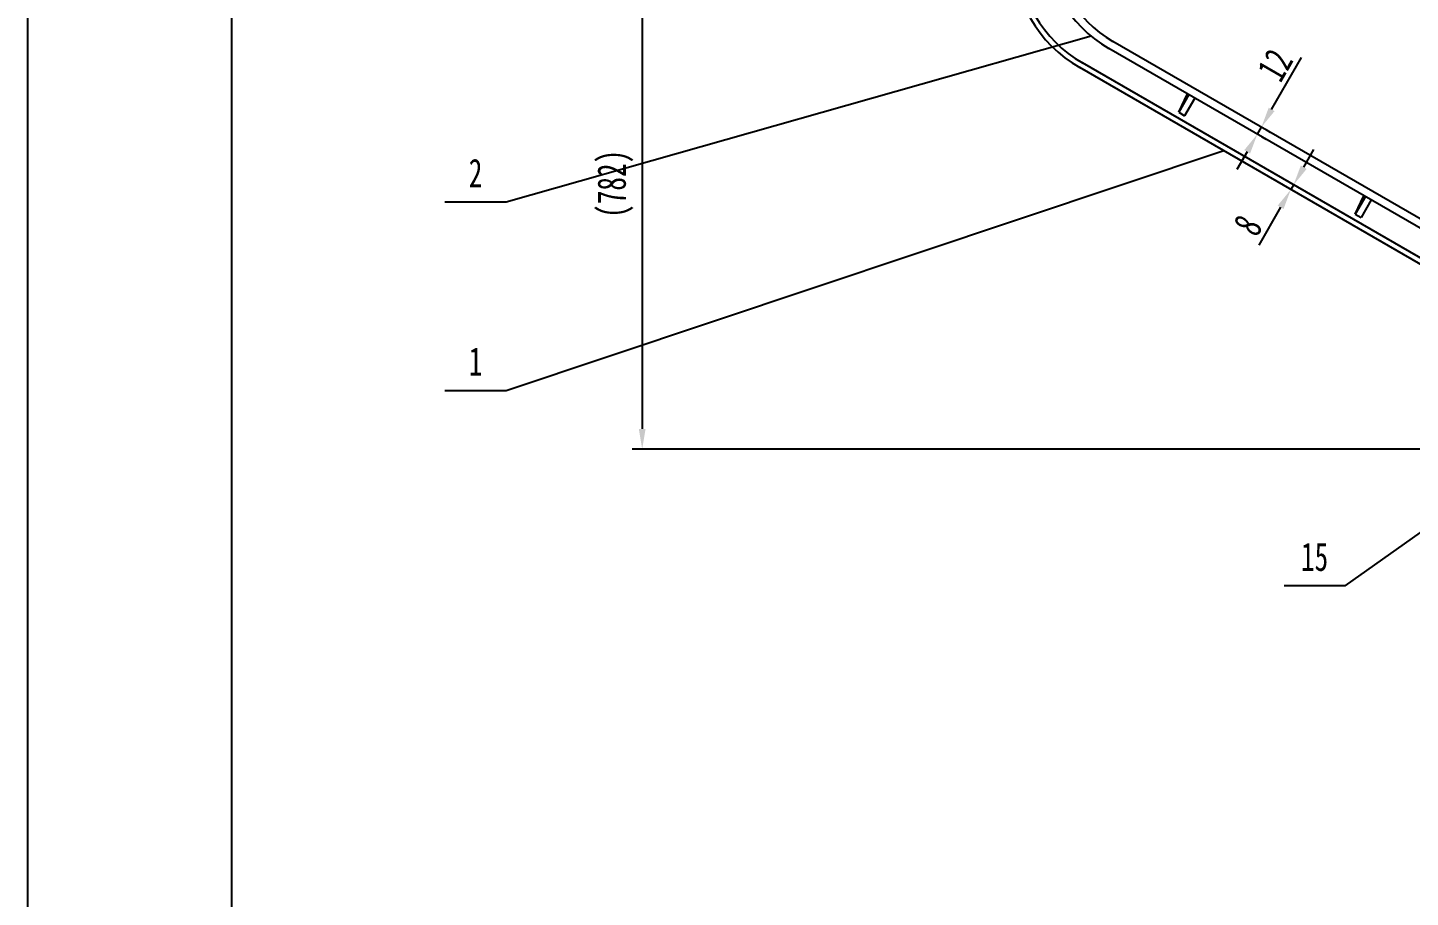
# Model space of a CAD drawing. Extents: x -96442 to 39066, y -106800 to -61725.
# Drawn here: x -96442 to -94406, y -67105 to -65825 of the extents above; entities that cross this region are included whole.
import ezdxf
from ezdxf.enums import TextEntityAlignment as Align

# ---------------------------------------------------------------- set-up
doc = ezdxf.new("R2010")
doc.units = 0
doc.header["$MEASUREMENT"] = 0
doc.layers.get('0').update_dxf_attribs({"linetype": 'CONTINUOUS'})
doc.layers.get('DEFPOINTS').update_dxf_attribs({"linetype": 'CONTINUOUS'})
for name, color, linetype in [('1', 5, 'CONTINUOUS'), ('2', 3, 'CONTINUOUS'), ('4', 2, 'CONTINUOUS'), ('8', 7, 'CONTINUOUS')]:
    doc.layers.add(name, color=color, linetype=linetype)
doc.styles.add('1', font='NSimSun.ttf', dxfattribs={"width": 0.7, "height": 3.5})
doc.styles.get("Standard").update_dxf_attribs({"font": 'NSimSun.ttf', "width": 0.7, "height": 30})
doc.dimstyles.get("Standard").update_dxf_attribs({"dimtxt": 0.18, "dimasz": 0.18, "dimexe": 0.18, "dimexo": 0.0625, "dimgap": 0.09, "dimtad": 0, "dimtih": 1, "dimtoh": 1, "dimdec": 4, "dimzin": 0, "dimdsep": 46, "dimtxsty": 'Standard', "dimcen": 0.09, "dimadec": 0, "dimazin": 0, "dimtfac": 1, "dimtdec": 4, "dimtofl": 0, "dimtmove": 0, "dimatfit": 3, "dimfxl": 1, "dimtolj": 1, "dimtzin": 0, "dimarcsym": 0})

# ---------------------------------------------------------------- blocks, each defined once
blk = doc.blocks.new('*D87')
at = {"color": 0, "linetype": 'ByBlock'}
blk.add_arc((-94034.3, -66287.4), 153.9, 39.3189, 140.6811, dxfattribs=at)
for points in [[(-94149.9, -66192.3), (-94156.8, -66187.6), (-94167.6, -66210.5)], [(-93911.9, -66187.6), (-93918.7, -66192.3), (-93901.1, -66210.5)]]:
    blk.add_solid(points, dxfattribs=at)
at = {"layer": 'DEFPOINTS', "color": 0, "linetype": 'ByBlock'}
for p in [(-94844.3, -65819.8), (-93224.3, -65819.8), (-93981.7, -66142.8), (-94063.8, -66270.4), (-94004.8, -66270.4)]:
    blk.add_point(p, dxfattribs=at)
at = {"color": 0, "linetype": 'ByBlock', "insert": (-94034.3, -66109.8), "char_height": 35, "attachment_point": 5}
blk.add_mtext('\\A1;120°', dxfattribs=at)
blk = doc.blocks.new('*D113')
at = {"color": 0, "linetype": 'ByBlock'}
for p, q in [((-94563.4, -66030.1), (-94548.4, -66004.1)), ((-94588.9, -66059.2), (-94595.4, -66055.5)), ((-94584.9, -66052.3), (-94591.4, -66048.6)), ((-94578.4, -66056.1), (-94582.4, -66063)), ((-94597.4, -66089), (-94629.7, -66144.9))]:
    blk.add_line(p, q, dxfattribs=at)
for points in [[(-94567.7, -66027.6), (-94559.1, -66032.6), (-94578.4, -66056.1)], [(-94601.7, -66086.5), (-94593.1, -66091.5), (-94582.4, -66063)]]:
    blk.add_solid(points, dxfattribs=at)
at = {"layer": 'DEFPOINTS', "color": 0, "linetype": 'ByBlock'}
for p in [(-94582.4, -66063), (-94582.4, -66063), (-94578.4, -66056.1)]:
    blk.add_point(p, dxfattribs=at)
at = {"color": 0, "linetype": 'ByBlock', "insert": (-94645.7, -66115.7), "char_height": 42, "attachment_point": 5, "rotation": 60}
blk.add_mtext('\\A1;8', dxfattribs=at)
blk = doc.blocks.new('*D112')
at = {"color": 0, "linetype": 'ByBlock'}
for p, q in [((-94610.7, -65945), (-94566.5, -65868.5)), ((-94631.7, -65981.4), (-94625.7, -65971)), ((-94625.2, -65985.1), (-94618.7, -65988.9)), ((-94619.2, -65974.7), (-94612.7, -65978.5)), ((-94646.7, -66007.4), (-94661.7, -66033.4))]:
    blk.add_line(p, q, dxfattribs=at)
for points in [[(-94615, -65942.5), (-94606.4, -65947.5), (-94625.7, -65971)], [(-94651, -66004.9), (-94642.4, -66009.9), (-94631.7, -65981.4)]]:
    blk.add_solid(points, dxfattribs=at)
at = {"layer": 'DEFPOINTS', "color": 0, "linetype": 'ByBlock'}
for p in [(-94631.7, -65981.4), (-94625.7, -65971), (-94625.7, -65971)]:
    blk.add_point(p, dxfattribs=at)
at = {"color": 0, "linetype": 'ByBlock', "insert": (-94605.8, -65879.5), "char_height": 42, "attachment_point": 5, "rotation": 60}
blk.add_mtext('\\A1;12', dxfattribs=at)
blk = doc.blocks.new('*D102')
at = {"color": 0, "linetype": 'ByBlock'}
for p, q in [((-95407.2, -65663.9), (-95552.5, -65663.9)), ((-95537.5, -65693.9), (-95537.5, -66415.4)), ((-94091.4, -66445.4), (-95552.5, -66445.4))]:
    blk.add_line(p, q, dxfattribs=at)
for points in [[(-95542.5, -65693.9), (-95532.5, -65693.9), (-95537.5, -65663.9)], [(-95542.5, -66415.4), (-95532.5, -66415.4), (-95537.5, -66445.4)]]:
    blk.add_solid(points, dxfattribs=at)
at = {"layer": 'DEFPOINTS', "color": 0, "linetype": 'ByBlock'}
for p in [(-95399.7, -65663.9), (-95537.5, -66445.4), (-94083.9, -66445.4)]:
    blk.add_point(p, dxfattribs=at)
at = {"color": 0, "linetype": 'ByBlock', "insert": (-95577, -66054.6), "char_height": 42, "attachment_point": 5, "rotation": 90}
blk.add_mtext('\\A1;(782)', dxfattribs=at)

msp = doc.modelspace()

# ---------------------------------------------------------------- linework, layer by layer
at = {"layer": '1'}
msp.add_lwpolyline([(-96142.4161, -71697.101), (-89434.4161, -71697.101), (-89434.4161, -61845.101), (-96142.4161, -61845.101)], close=True, dxfattribs=at)
at = {"layer": '2'}
for p, q in [((-94063.8296, -66309.2562), (-94850.3296, -65855.1702)), ((-94063.8296, -66295.3998), (-94844.3296, -65844.7779)), ((-94263.8296, -66246.9023), (-94893.3296, -65883.4604)), ((-94100.8296, -66331.7728), (-94889.3296, -65876.5321))]:
    msp.add_line(p, q, dxfattribs=at)
at = {"layer": '2', "ltscale": 10}
for p, q in [((-94747.4835, -65949.1894), (-94734.5295, -65922.0274)), ((-94732.4835, -65923.2087), (-94747.4835, -65949.1894)), ((-94723.8233, -65928.2087), (-94738.8233, -65954.1894)), ((-94747.4835, -65949.1894), (-94738.8233, -65954.1894)), ((-94487.6759, -66099.1894), (-94474.7219, -66072.0274)), ((-94472.6759, -66073.2087), (-94487.6759, -66099.1894)), ((-94464.0157, -66078.2087), (-94479.0157, -66104.1894)), ((-94487.6759, -66099.1894), (-94479.0157, -66104.1894))]:
    msp.add_line(p, q, dxfattribs=at)
at = {"layer": '2'}
for centre, radius in [((-94754.3296, -65688.8933), 192), ((-94754.3296, -65688.8933), 180), ((-94794.3296, -65711.9873), 198), ((-94794.3296, -65711.9873), 190)]:
    msp.add_arc(centre, radius, 180, 240, dxfattribs=at)
at = {"layer": '4'}
msp.add_line((-94502.4252, -66646.7322), (-94100.8296, -66361.5008), dxfattribs=at)
at = {"layer": '8'}
for p, q in [((-94876.3478, -65837.1349), (-95737.8857, -66081.7426)), ((-94681.0322, -66006.0303), (-95737.8857, -66359.383)), ((-95737.8857, -66081.7426), (-95827.8857, -66081.7426)), ((-95737.8857, -66359.383), (-95827.8857, -66359.383)), ((-94502.4252, -66646.7322), (-94592.4252, -66646.7322))]:
    msp.add_line(p, q, dxfattribs=at)
msp.add_lwpolyline([(-96442.4161, -71817.101), (-89314.4161, -71817.101), (-89314.4161, -61725.101), (-96442.4161, -61725.101)], close=True, dxfattribs=at)

# ---------------------------------------------------------------- texts
at = {"layer": '8', "style": '1', "width": 0.7}
for s, p in [('2', (-95782.8857, -66072.1254)), ('1', (-95782.8857, -66349.7658)), ('15', (-94547.4252, -66637.115))]:
    msp.add_text(s, height=42, dxfattribs=at).set_placement(p, align=Align.BOTTOM_CENTER)

# ---------------------------------------------------------------- dimensions: what is measured, and where the dimension line sits
at = {"layer": '4'}
dim = msp.add_linear_dim(base=(-95537.5104, -66445.3998), p1=(-95399.6758, -65663.8933), p2=(-94083.9126, -66445.3998), angle=90, text='(782)', dimstyle='Standard', override={"dimscale": 12, "dimtxt": 3.5, "dimasz": 2.5, "dimexe": 1.25, "dimexo": 0.625, "dimgap": 0.625, "dimtad": 1, "dimtih": 0, "dimtoh": 0, "dimdec": 3, "dimzin": 8, "dimcen": 0, "dimtfac": 0.7, "dimtdec": 1, "dimtofl": 1, "dimatfit": 0}, dxfattribs=at)
dim.commit()
dim.dimension.update_dxf_attribs({"geometry": '*D102', "text_midpoint": (-95577.0104, -66054.6465)})
for p1, p2, picture, middle in [((-94631.713, -65981.3886), (-94625.713, -65970.9963), '*D112', (-94605.7947, -65879.4968)), ((-94578.3939, -66056.0509), (-94582.3939, -66062.9791), '*D113', (-94645.7257, -66115.6729))]:
    dim = msp.add_aligned_dim(p1=p1, p2=p2, distance=0, dimstyle='Standard', override={"dimscale": 12, "dimtxt": 3.5, "dimasz": 2.5, "dimexe": 1.25, "dimexo": 0.625, "dimgap": 0.625, "dimtad": 1, "dimtih": 0, "dimtoh": 0, "dimdec": 3, "dimzin": 8, "dimcen": 0, "dimtfac": 0.7, "dimtdec": 1, "dimtofl": 1, "dimatfit": 0}, dxfattribs=at)
    dim.commit()
    dim.dimension.update_dxf_attribs({"geometry": picture, "text_midpoint": middle})
dim = msp.add_angular_dim_2l(base=(-93981.7, -66167.8328), line1=((-94004.8296, -66295.3998), (-93224.3296, -65844.7779)), line2=((-94063.8296, -66295.3998), (-94844.3296, -65844.7779)), dimstyle='Standard', override={"dimscale": 10, "dimtxt": 3.5, "dimasz": 2.5, "dimexe": 1.25, "dimexo": 0.625, "dimgap": 0.625, "dimtad": 1, "dimtih": 0, "dimtoh": 0, "dimdec": 3, "dimzin": 8, "dimcen": 0, "dimadec": 3, "dimazin": 2, "dimtfac": 0.7, "dimtdec": 1, "dimtofl": 1, "dimatfit": 0}, dxfattribs=at)
dim.commit()
dim.dimension.update_dxf_attribs({"geometry": '*D87', "text_midpoint": (-94034.3296, -66134.8028), "insert": (0, -25)})

doc.saveas('drawing.dxf')
